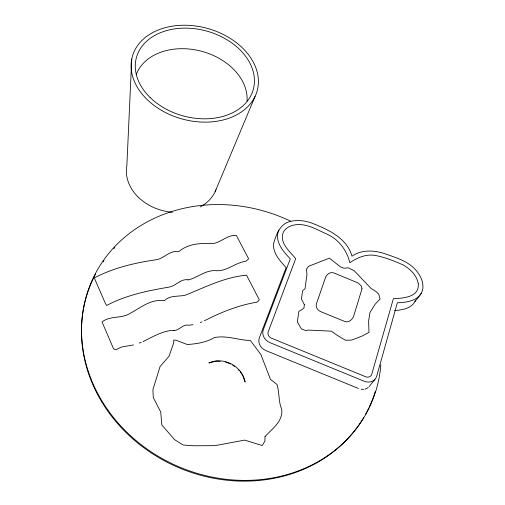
<?xml version="1.0" encoding="UTF-8"?>
<svg xmlns="http://www.w3.org/2000/svg" width="505" height="505" viewBox="0 0 505 505"><rect width="100%" height="100%" fill="white"/><g stroke="black" fill="none" stroke-linecap="round" stroke-linejoin="round"><path stroke-width="0.76" d="M131.748 59.034L126.85 165.829A46.264 36.663 13.7 0 0 172.489 212.283M278.893 230.034C273.925 241.055 283.21 251.458 290.293 258.863L263.307 329.689A10.782 9.387 28.2 0 0 269.96 342.649L364.13 381.218A10.927 9.242 39.2 0 0 376.717 376.149L397.359 302.779C407.036 302.52 420.513 300.576 422.767 289.081C423.828 281.657 420.021 274.625 415.135 269.316C406.803 260.422 394.658 257.304 383.611 253.276C373.245 250.171 361.182 249.666 351.985 256.186C347.326 239.092 330.125 230.488 315 224.359C307.362 220.982 298.733 219.441 290.508 221.386C280.067 223.589 276.248 234.434 273.634 243.511C272.555 253.358 280.168 260.889 286.133 267.644L259.362 337.788A10.599 9.292 28.4 0 0 265.876 350.577L358.443 388.484M394.563 310.493C402.378 310.114 412.389 308.366 415.577 300.103M215.143 191.673L255.082 96.386A64.716 47.028 15.2 0 0 182.185 25.263A64.716 47.028 15.2 0 0 146.987 99.403A64.716 47.028 15.2 0 0 255.082 96.386M415.059 301.536L421.22 293.424M369.136 386.603L374.981 379.331M204.355 320.801C221.032 312.248 238.701 305.108 257.291 302.116L259.33 299.831L246.522 275.187C224.7 277.119 205.112 287.288 185.146 295.248C178.126 296.782 170.204 295.09 164.352 300.633C150.105 298.663 139.367 308.839 127.632 314.722C119.325 318.301 109.516 316.054 102.023 321.925L113.631 348.949L115.784 349.706L121.932 346.91L133.535 344.928M143.117 341.531C152.933 336.816 162.642 330.617 173.89 330.346M200.277 322.512L202.025 321.824M139.266 343.072L141.192 342.327M192.973 324.658L188.965 325.239C183.069 323.598 179.502 330.579 173.935 330.485M220.117 361.34L216.235 361.132L208.843 362.969C223.526 356.221 242.274 366.125 245.121 382.02L242.501 374.912L240.14 371.85M225.482 362.079L230.671 363.922M188.037 279.959C197.594 277.826 205.945 269.418 216.702 270.749C227.515 271.052 235.759 262.461 245.897 261.23L248.662 258.857L236.359 235.45C227.484 234.617 221.076 242.57 212.517 243.644C200.611 243.006 188.264 243.543 178.568 251.749C170.261 249.767 164.504 258.099 156.866 259.646C135.315 262.733 113.764 267.669 94.309 277.977L105.608 303.915L106.662 305.449C125.896 295.273 147.226 290.804 168.411 287.219C175.544 286.423 180.708 278.476 187.999 279.802M232.685 365.109L234.598 366.485M238.253 369.395L239.2 370.62M368.265 387.43A10.744 9.147 39.7 0 1 364.976 389.058M363.714 389.279A10.744 9.147 39.7 0 1 361.081 389.216M368.896 407.781A152.201 134.766 23.6 0 1 365.633 414.157M363.657 417.61A152.201 134.766 23.6 0 1 164.586 460.895A152.201 134.766 23.6 0 1 95.723 273.849M103.045 261.925A152.201 134.766 23.6 0 1 103.948 260.649M113.776 248.643A152.201 134.766 23.6 0 1 114.831 247.519M375.177 391.627A152.201 134.766 23.6 0 1 369.572 406.336M380.852 364.762A152.523 134.949 23.6 0 1 204.07 475.274A152.523 134.949 23.6 0 1 88.003 290.785A152.523 134.949 23.6 0 1 290.482 221.114M136.262 74.551A57.286 42.325 15 0 1 199.696 50.797A57.286 42.325 15 0 1 247.033 101.107M216.007 189.634A46.264 36.663 13.7 0 1 200.138 206.962M265.011 436.648L264.929 441.13L262.196 445.53L244.622 440.114L214.909 445.656L194.16 445.795L183.132 445L174.667 439.697L161.815 424.97L160.729 412.029L153.261 397.492L152.914 389.626L160.053 366.561L168.992 356.322L173.796 342.642L173.714 340.092L176.068 340.206L187.279 344.53C196.66 343.867 206.179 342.422 214.391 337.561C226.695 335.137 238.221 340.168 250.417 340.534L260.946 354.699L270.478 379.394L276.942 384.406C279.606 392.505 278.249 401.342 281.714 409.183C283.286 421.296 272.119 428.726 265.011 436.648M418.254 283.734C419.674 297.376 402.832 298.259 393.382 298.701L371.617 374.729A5.555 4.703 39.2 0 1 366.106 376.938L270.945 337.959A5.486 4.772 28.2 0 1 268.022 332.296L295.703 258.629C289.788 251.452 278.943 242.772 283.356 232.148C286.051 227.086 291.877 224.965 297.306 224.58C308.347 223.999 317.992 230.267 327.72 234.484C339.145 239.907 346.866 250.524 349.839 262.688C357.306 257.739 365.784 253.901 374.956 255.391C384.709 257.203 394.014 260.864 403.041 264.891C410.174 268.944 416.884 275.301 418.254 283.734M362.016 288.772L353.853 315.568C352.66 319.608 348.513 323.364 344.195 321.256L320.688 311.617C317.708 310.455 315.341 307.053 316.401 303.827L325.062 278.817C325.971 274.638 330.251 271.122 334.462 273.199L358.197 282.989L361.182 285.849L362.016 288.772M304.326 304.648L303.934 308.22L298.872 311.402L297.338 321.906L301.346 328.869L305.62 330.541L308.321 330.093L331.343 331.16L337.182 335.295L345.502 340.263L351.714 340.067L361.896 336.134L368.997 332.366L368.593 321.193L369.944 312.551L375.026 304.376L380.088 298.96L378.687 294.137L376.156 291.663L370.923 288.349L354.175 270.693L348.229 267.827L343.955 268.212L340.326 266.798L329.405 258.137L308.473 266.337L306.478 269.247L306.971 274.524L305.033 288.664L302.659 290.716L301.397 298.909L304.326 304.648M150.061 97.44A60.568 44.011 15.2 0 0 251.282 94.82A60.568 44.011 15.2 0 0 183.258 28.154A60.568 44.011 15.2 0 0 150.061 97.44"/></g></svg>
